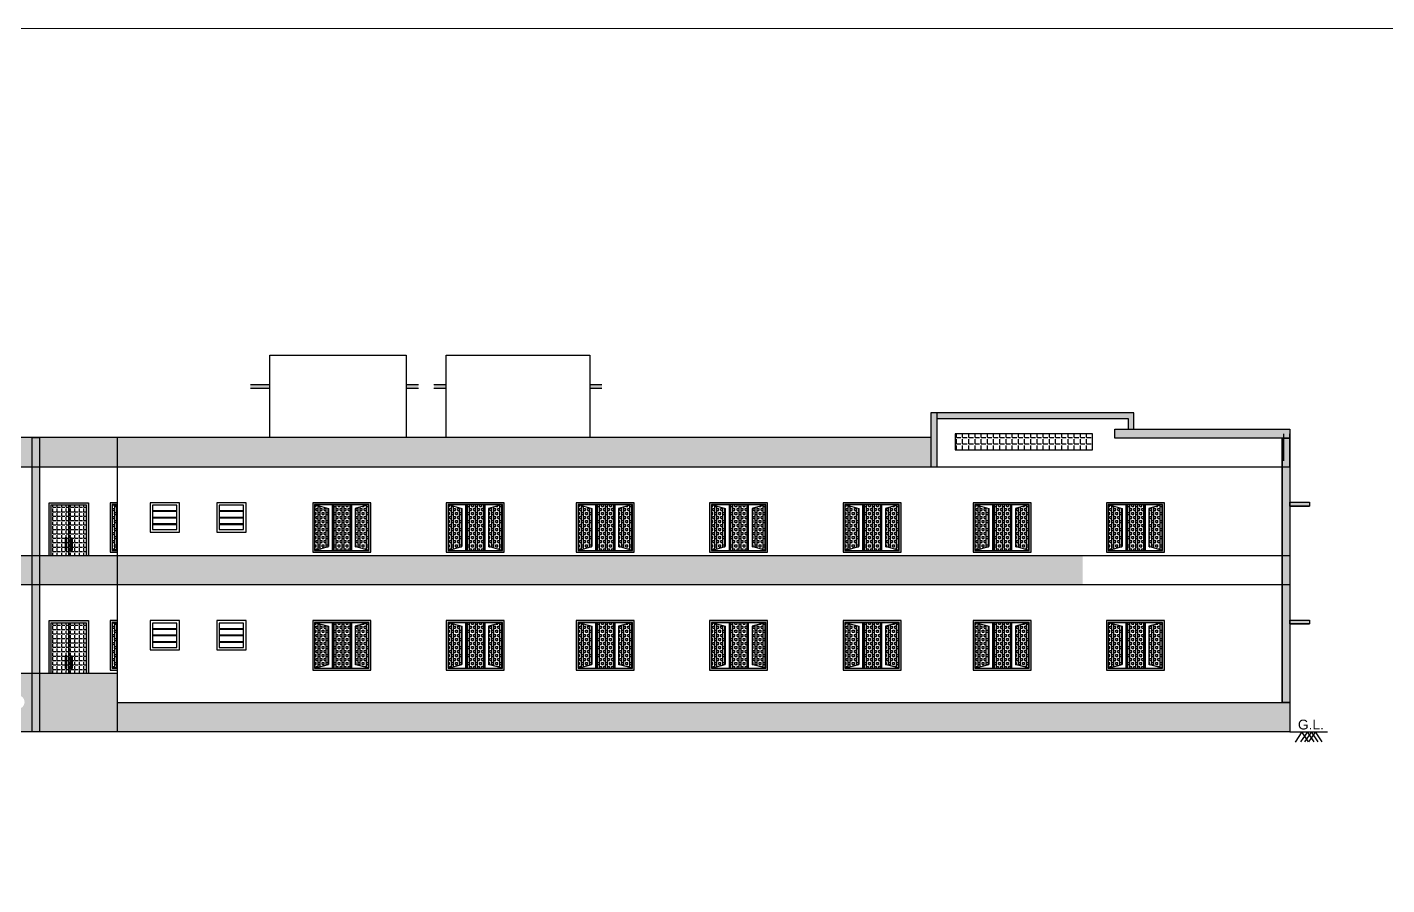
# Model space of a CAD drawing. Header units: metres. Extents: x 863 to 1571, y 626 to 804.
# Drawn here: x 916.87 to 959.09, y 776.1 to 802.75 of the extents above; entities that cross this region are included whole.
import ezdxf
from ezdxf.enums import TextEntityAlignment as Align

# ---------------------------------------------------------------- set-up
doc = ezdxf.new("R2010")
doc.units = ezdxf.units.M
doc.header["$LTSCALE"] = 0.2
doc.header["$MEASUREMENT"] = 0
doc.layers.get('0').update_dxf_attribs({"lineweight": 60})
doc.styles.add('ARIAL', font='arial.ttf')
pattern_1 = [(90, (-164.3453, 620.82186), (-0.25, 0), []), (90, (-164.2828, 620.82186), (-0.25, 0), []), (0, (-164.3453, 620.82186), (0, 0.25), [-0.0625, 0.0625]), (0, (-164.3453, 620.88436), (0, 0.25), [-0.0625, 0.0625]), (0, (-164.3453, 620.94686), (0, 0.25), [0.0625, -0.0625]), (0, (-164.3453, 621.00936), (0, 0.25), [0.0625, -0.0625]), (90, (-164.2203, 620.82186), (-0.25, 0), [0.0625, -0.0625]), (90, (-164.1578, 620.82186), (-0.25, 0), [0.0625, -0.0625])]
pattern_2 = [(90, (-160.20183, 620.82186), (-0.25, 0), []), (90, (-160.13933, 620.82186), (-0.25, 0), []), (0, (-160.20183, 620.82186), (0, 0.25), [-0.0625, 0.0625]), (0, (-160.20183, 620.88436), (0, 0.25), [-0.0625, 0.0625]), (0, (-160.20183, 620.94686), (0, 0.25), [0.0625, -0.0625]), (0, (-160.20183, 621.00936), (0, 0.25), [0.0625, -0.0625]), (90, (-160.07683, 620.82186), (-0.25, 0), [0.0625, -0.0625]), (90, (-160.01433, 620.82186), (-0.25, 0), [0.0625, -0.0625])]
pattern_3 = [(90, (-156.1653, 620.82186), (-0.25, 0), []), (90, (-156.1028, 620.82186), (-0.25, 0), []), (0, (-156.1653, 620.82186), (0, 0.25), [-0.0625, 0.0625]), (0, (-156.1653, 620.88436), (0, 0.25), [-0.0625, 0.0625]), (0, (-156.1653, 620.94686), (0, 0.25), [0.0625, -0.0625]), (0, (-156.1653, 621.00936), (0, 0.25), [0.0625, -0.0625]), (90, (-156.0403, 620.82186), (-0.25, 0), [0.0625, -0.0625]), (90, (-155.9778, 620.82186), (-0.25, 0), [0.0625, -0.0625])]
pattern_4 = [(90, (-152.02183, 620.82186), (-0.25, 0), []), (90, (-151.95933, 620.82186), (-0.25, 0), []), (0, (-152.02183, 620.82186), (0, 0.25), [-0.0625, 0.0625]), (0, (-152.02183, 620.88436), (0, 0.25), [-0.0625, 0.0625]), (0, (-152.02183, 620.94686), (0, 0.25), [0.0625, -0.0625]), (0, (-152.02183, 621.00936), (0, 0.25), [0.0625, -0.0625]), (90, (-151.89683, 620.82186), (-0.25, 0), [0.0625, -0.0625]), (90, (-151.83433, 620.82186), (-0.25, 0), [0.0625, -0.0625])]
pattern_5 = [(90, (-164.3453, 624.48304), (-0.25, 0), []), (90, (-164.2828, 624.48304), (-0.25, 0), []), (0, (-164.3453, 624.48304), (0, 0.25), [-0.0625, 0.0625]), (0, (-164.3453, 624.54554), (0, 0.25), [-0.0625, 0.0625]), (0, (-164.3453, 624.60804), (0, 0.25), [0.0625, -0.0625]), (0, (-164.3453, 624.67054), (0, 0.25), [0.0625, -0.0625]), (90, (-164.2203, 624.48304), (-0.25, 0), [0.0625, -0.0625]), (90, (-164.1578, 624.48304), (-0.25, 0), [0.0625, -0.0625])]
pattern_6 = [(90, (-160.20183, 624.48304), (-0.25, 0), []), (90, (-160.13933, 624.48304), (-0.25, 0), []), (0, (-160.20183, 624.48304), (0, 0.25), [-0.0625, 0.0625]), (0, (-160.20183, 624.54554), (0, 0.25), [-0.0625, 0.0625]), (0, (-160.20183, 624.60804), (0, 0.25), [0.0625, -0.0625]), (0, (-160.20183, 624.67054), (0, 0.25), [0.0625, -0.0625]), (90, (-160.07683, 624.48304), (-0.25, 0), [0.0625, -0.0625]), (90, (-160.01433, 624.48304), (-0.25, 0), [0.0625, -0.0625])]
pattern_7 = [(90, (-156.1653, 624.48304), (-0.25, 0), []), (90, (-156.1028, 624.48304), (-0.25, 0), []), (0, (-156.1653, 624.48304), (0, 0.25), [-0.0625, 0.0625]), (0, (-156.1653, 624.54554), (0, 0.25), [-0.0625, 0.0625]), (0, (-156.1653, 624.60804), (0, 0.25), [0.0625, -0.0625]), (0, (-156.1653, 624.67054), (0, 0.25), [0.0625, -0.0625]), (90, (-156.0403, 624.48304), (-0.25, 0), [0.0625, -0.0625]), (90, (-155.9778, 624.48304), (-0.25, 0), [0.0625, -0.0625])]
pattern_8 = [(90, (-152.02183, 624.48304), (-0.25, 0), []), (90, (-151.95933, 624.48304), (-0.25, 0), []), (0, (-152.02183, 624.48304), (0, 0.25), [-0.0625, 0.0625]), (0, (-152.02183, 624.54554), (0, 0.25), [-0.0625, 0.0625]), (0, (-152.02183, 624.60804), (0, 0.25), [0.0625, -0.0625]), (0, (-152.02183, 624.67054), (0, 0.25), [0.0625, -0.0625]), (90, (-151.89683, 624.48304), (-0.25, 0), [0.0625, -0.0625]), (90, (-151.83433, 624.48304), (-0.25, 0), [0.0625, -0.0625])]
pattern_9 = [(90, (-147.87838, 620.82186), (-0.25, 0), []), (90, (-147.81588, 620.82186), (-0.25, 0), []), (0, (-147.87838, 620.82186), (0, 0.25), [-0.0625, 0.0625]), (0, (-147.87838, 620.88436), (0, 0.25), [-0.0625, 0.0625]), (0, (-147.87838, 620.94686), (0, 0.25), [0.0625, -0.0625]), (0, (-147.87838, 621.00936), (0, 0.25), [0.0625, -0.0625]), (90, (-147.75338, 620.82186), (-0.25, 0), [0.0625, -0.0625]), (90, (-147.69088, 620.82186), (-0.25, 0), [0.0625, -0.0625])]
pattern_10 = [(90, (-143.84183, 620.82186), (-0.25, 0), []), (90, (-143.77933, 620.82186), (-0.25, 0), []), (0, (-143.84183, 620.82186), (0, 0.25), [-0.0625, 0.0625]), (0, (-143.84183, 620.88436), (0, 0.25), [-0.0625, 0.0625]), (0, (-143.84183, 620.94686), (0, 0.25), [0.0625, -0.0625]), (0, (-143.84183, 621.00936), (0, 0.25), [0.0625, -0.0625]), (90, (-143.71683, 620.82186), (-0.25, 0), [0.0625, -0.0625]), (90, (-143.65433, 620.82186), (-0.25, 0), [0.0625, -0.0625])]
pattern_11 = [(90, (-139.69838, 620.82186), (-0.25, 0), []), (90, (-139.63588, 620.82186), (-0.25, 0), []), (0, (-139.69838, 620.82186), (0, 0.25), [-0.0625, 0.0625]), (0, (-139.69838, 620.88436), (0, 0.25), [-0.0625, 0.0625]), (0, (-139.69838, 620.94686), (0, 0.25), [0.0625, -0.0625]), (0, (-139.69838, 621.00936), (0, 0.25), [0.0625, -0.0625]), (90, (-139.57338, 620.82186), (-0.25, 0), [0.0625, -0.0625]), (90, (-139.51088, 620.82186), (-0.25, 0), [0.0625, -0.0625])]
pattern_12 = [(90, (-147.87838, 624.48304), (-0.25, 0), []), (90, (-147.81588, 624.48304), (-0.25, 0), []), (0, (-147.87838, 624.48304), (0, 0.25), [-0.0625, 0.0625]), (0, (-147.87838, 624.54554), (0, 0.25), [-0.0625, 0.0625]), (0, (-147.87838, 624.60804), (0, 0.25), [0.0625, -0.0625]), (0, (-147.87838, 624.67054), (0, 0.25), [0.0625, -0.0625]), (90, (-147.75338, 624.48304), (-0.25, 0), [0.0625, -0.0625]), (90, (-147.69088, 624.48304), (-0.25, 0), [0.0625, -0.0625])]
pattern_13 = [(90, (-143.84183, 624.48304), (-0.25, 0), []), (90, (-143.77933, 624.48304), (-0.25, 0), []), (0, (-143.84183, 624.48304), (0, 0.25), [-0.0625, 0.0625]), (0, (-143.84183, 624.54554), (0, 0.25), [-0.0625, 0.0625]), (0, (-143.84183, 624.60804), (0, 0.25), [0.0625, -0.0625]), (0, (-143.84183, 624.67054), (0, 0.25), [0.0625, -0.0625]), (90, (-143.71683, 624.48304), (-0.25, 0), [0.0625, -0.0625]), (90, (-143.65433, 624.48304), (-0.25, 0), [0.0625, -0.0625])]
pattern_14 = [(90, (-139.69838, 624.48304), (-0.25, 0), []), (90, (-139.63588, 624.48304), (-0.25, 0), []), (0, (-139.69838, 624.48304), (0, 0.25), [-0.0625, 0.0625]), (0, (-139.69838, 624.54554), (0, 0.25), [-0.0625, 0.0625]), (0, (-139.69838, 624.60804), (0, 0.25), [0.0625, -0.0625]), (0, (-139.69838, 624.67054), (0, 0.25), [0.0625, -0.0625]), (90, (-139.57338, 624.48304), (-0.25, 0), [0.0625, -0.0625]), (90, (-139.51088, 624.48304), (-0.25, 0), [0.0625, -0.0625])]

msp = doc.modelspace()

# ---------------------------------------------------------------- hatches: boundary and pattern name
at = {"lineweight": -2}
h = msp.add_hatch(color=143, dxfattribs=at)
h.dxf.hatch_style = 1
h.paths.add_polyline_path([(928.643, 791.649), (928.643, 791.529), (929.023, 791.529), (929.023, 791.649)])
h.paths.add_polyline_path([(924.413, 791.529), (924.413, 791.649), (923.803, 791.649), (923.803, 791.529)])
h = msp.add_hatch(color=143, dxfattribs=at)
h.dxf.hatch_style = 1
h.paths.add_polyline_path([(934.343, 791.649), (934.343, 791.529), (934.723, 791.529), (934.723, 791.649)])
h.paths.add_polyline_path([(929.883, 791.529), (929.883, 791.649), (929.503, 791.649), (929.503, 791.529)])
h = msp.add_hatch(color=11, dxfattribs=at)
h.dxf.hatch_style = 1
h.paths.add_polyline_path([(944.939, 790.586), (944.939, 790.767), (951.243, 790.771), (951.243, 790.629), (951.243, 790.263), (951.067, 790.263), (951.067, 790.59)])
h = msp.add_hatch(color=11, dxfattribs=at)
h.dxf.hatch_style = 1
h.paths.add_polyline_path([(945.12, 790.12), (945.12, 790.767), (944.939, 790.767), (944.939, 790.585), (944.939, 790.119), (944.939, 789.089), (945.12, 789.089)])
h = msp.add_hatch(dxfattribs=at)
h.set_pattern_fill('BRSTONE', color=251, scale=0.5)
h.set_pattern_definition([(0, (-213.4453, 620.59901), (0, 0.165), []), (90, (-212.9953, 620.599), (-0.25, 0.165), [0.165, -0.165]), (90, (-213.0453, 620.599), (-0.25, 0.165), [0.165, -0.165]), (0, (-212.9953, 620.62651), (0.25, 0.165), [-0.45, 0.05]), (0, (-212.9953, 620.65401), (0.25, 0.165), [-0.45, 0.05]), (0, (-212.9953, 620.68151), (0.25, 0.165), [-0.45, 0.05]), (0, (-212.9953, 620.70901), (0.25, 0.165), [-0.45, 0.05]), (0, (-212.9953, 620.73651), (0.25, 0.165), [-0.45, 0.05])])
h.paths.add_polyline_path([(878.923, 789.998), (878.923, 789.209), (872.493, 789.209), (872.493, 789.089), (944.939, 789.089), (944.939, 789.998)])
h.paths.add_polyline_path([(878.923, 786.338), (878.923, 785.428), (897.733, 785.428), (897.733, 786.338)])
h = msp.add_hatch(color=253, dxfattribs=at)
h.dxf.hatch_style = 1
h.paths.add_polyline_path([(917.023, 789.998), (917.253, 789.998), (917.253, 780.857), (917.023, 780.857)])
h = msp.add_hatch(dxfattribs=at)
h.set_pattern_fill('ANGLE', color=11, scale=0.7)
h.set_pattern_definition([(0, (-247.76997, 616.94139), (0, 0.1925), [0.14, -0.0525]), (90, (-247.76997, 616.94139), (-0.1925, 0), [0.14, -0.0525])])
h.paths.add_polyline_path([(945.687, 789.621), (945.687, 790.114), (949.951, 790.114), (949.951, 789.621)])
h = msp.add_hatch(color=40, dxfattribs=at)
h.dxf.hatch_style = 1
h.paths.add_polyline_path([(950.646, 789.976), (950.646, 790.263), (956.079, 790.263), (956.079, 789.976)])
h = msp.add_hatch(color=11, dxfattribs=at)
h.dxf.hatch_style = 1
h.paths.add_polyline_path([(955.849, 789.976), (956.079, 789.976), (956.079, 781.767), (955.849, 781.767)])
h = msp.add_hatch(color=32, dxfattribs=at)
h.dxf.hatch_style = 1
h.paths.add_polyline_path([(917.62, 786.338), (918.706, 786.338), (918.706, 787.905), (917.62, 787.905)], flags=17)
h.paths.add_polyline_path([(918.773, 787.972), (917.553, 787.972), (917.553, 786.338), (918.773, 786.338)])
h = msp.add_hatch(dxfattribs=at)
h.set_pattern_fill('ANGLE', color=253, scale=0.5)
h.set_pattern_definition([(0, (-194.1553, 624.48304), (0, 0.1375), [0.1, -0.0375]), (90, (-194.1553, 624.48304), (-0.1375, 0), [0.1, -0.0375])])
h.paths.add_polyline_path([(918.274, 786.881), (918.274, 786.486), (918.223, 786.486), (918.223, 786.881)], flags=16)
h.paths.add_polyline_path([(918.052, 786.881), (918.103, 786.881), (918.103, 786.486), (918.052, 786.486)], flags=16)
h.paths.add_polyline_path([(917.62, 786.338), (918.155, 786.338), (918.155, 787.905), (917.62, 787.905)])
h.paths.add_polyline_path([(918.17, 786.338), (918.706, 786.338), (918.706, 787.905), (918.17, 787.905)])
h = msp.add_hatch(color=215, dxfattribs=at)
h.dxf.hatch_style = 1
h.paths.add_polyline_path([(919.453, 786.437), (919.681, 786.437), (919.681, 787.972), (919.453, 787.972)])
h.paths.add_polyline_path([(919.681, 787.915), (919.51, 787.915), (919.51, 786.494), (919.681, 786.494)], flags=17)
h = msp.add_hatch(dxfattribs=at)
h.set_pattern_fill('BOX', color=61, scale=0.25)
h.set_pattern_definition([(90, (-194.1553, 624.48304), (-0.25, 0), []), (90, (-194.0928, 624.48304), (-0.25, 0), []), (0, (-194.1553, 624.48304), (0, 0.25), [-0.0625, 0.0625]), (0, (-194.1553, 624.54554), (0, 0.25), [-0.0625, 0.0625]), (0, (-194.1553, 624.60804), (0, 0.25), [0.0625, -0.0625]), (0, (-194.1553, 624.67054), (0, 0.25), [0.0625, -0.0625]), (90, (-194.0303, 624.48304), (-0.25, 0), [0.0625, -0.0625]), (90, (-193.9678, 624.48304), (-0.25, 0), [0.0625, -0.0625])])
h.paths.add_polyline_path([(919.681, 786.541), (919.681, 787.868), (919.51, 787.915), (919.51, 786.494)])
h = msp.add_hatch(color=215, dxfattribs=at)
h.dxf.hatch_style = 1
h.paths.add_polyline_path([(925.743, 786.437), (927.543, 786.437), (927.543, 787.972), (925.743, 787.972)])
h.paths.add_polyline_path([(927.486, 786.494), (927.486, 787.915), (925.8, 787.915), (925.8, 786.494)], flags=16)
h = msp.add_hatch(dxfattribs=at)
h.set_pattern_fill('BOX', color=61, scale=0.25)
h.set_pattern_definition(pattern_5)
h.paths.add_polyline_path([(926.227, 787.798), (925.8, 787.915), (925.8, 786.494), (926.227, 786.611)])
h = msp.add_hatch(color=215, dxfattribs=at)
h.dxf.hatch_style = 1
h.paths.add_polyline_path([(926.907, 786.494), (926.94, 786.494), (926.94, 787.915), (926.907, 787.915)])
h.paths.add_polyline_path([(926.378, 787.915), (926.345, 787.915), (926.345, 786.494), (926.378, 786.494)])
h = msp.add_hatch(dxfattribs=at)
h.set_pattern_fill('BOX', color=61, scale=0.25)
h.set_pattern_definition(pattern_5)
h.paths.add_polyline_path([(926.378, 786.494), (926.907, 786.494), (926.907, 787.915), (926.378, 787.915)])
h = msp.add_hatch(dxfattribs=at)
h.set_pattern_fill('BOX', color=61, scale=0.25)
h.set_pattern_definition(pattern_5)
h.paths.add_polyline_path([(927.058, 787.798), (927.486, 787.915), (927.486, 786.494), (927.058, 786.611)])
h = msp.add_hatch(color=215, dxfattribs=at)
h.dxf.hatch_style = 1
h.paths.add_polyline_path([(929.886, 786.437), (931.686, 786.437), (931.686, 787.972), (929.886, 787.972)])
h.paths.add_polyline_path([(931.629, 786.494), (931.629, 787.915), (929.943, 787.915), (929.943, 786.494)], flags=16)
h = msp.add_hatch(dxfattribs=at)
h.set_pattern_fill('BOX', color=61, scale=0.25)
h.set_pattern_definition(pattern_6)
h.paths.add_polyline_path([(930.371, 787.798), (929.943, 787.915), (929.943, 786.494), (930.371, 786.611)])
h = msp.add_hatch(color=215, dxfattribs=at)
h.dxf.hatch_style = 1
h.paths.add_polyline_path([(931.051, 786.494), (931.084, 786.494), (931.084, 787.915), (931.051, 787.915)])
h.paths.add_polyline_path([(930.522, 787.915), (930.489, 787.915), (930.489, 786.494), (930.522, 786.494)])
h = msp.add_hatch(dxfattribs=at)
h.set_pattern_fill('BOX', color=61, scale=0.25)
h.set_pattern_definition(pattern_6)
h.paths.add_polyline_path([(930.522, 786.494), (931.051, 786.494), (931.051, 787.915), (930.522, 787.915)])
h = msp.add_hatch(dxfattribs=at)
h.set_pattern_fill('BOX', color=61, scale=0.25)
h.set_pattern_definition(pattern_6)
h.paths.add_polyline_path([(931.202, 787.798), (931.629, 787.915), (931.629, 786.494), (931.202, 786.611)])
h = msp.add_hatch(color=215, dxfattribs=at)
h.dxf.hatch_style = 1
h.paths.add_polyline_path([(933.923, 786.437), (935.723, 786.437), (935.723, 787.972), (933.923, 787.972)])
h.paths.add_polyline_path([(935.666, 786.494), (935.666, 787.915), (933.98, 787.915), (933.98, 786.494)], flags=16)
h = msp.add_hatch(dxfattribs=at)
h.set_pattern_fill('BOX', color=61, scale=0.25)
h.set_pattern_definition(pattern_7)
h.paths.add_polyline_path([(934.407, 787.798), (933.98, 787.915), (933.98, 786.494), (934.407, 786.611)])
h = msp.add_hatch(color=215, dxfattribs=at)
h.dxf.hatch_style = 1
h.paths.add_polyline_path([(935.087, 786.494), (935.12, 786.494), (935.12, 787.915), (935.087, 787.915)])
h.paths.add_polyline_path([(934.558, 787.915), (934.525, 787.915), (934.525, 786.494), (934.558, 786.494)])
h = msp.add_hatch(dxfattribs=at)
h.set_pattern_fill('BOX', color=61, scale=0.25)
h.set_pattern_definition(pattern_7)
h.paths.add_polyline_path([(934.558, 786.494), (935.087, 786.494), (935.087, 787.915), (934.558, 787.915)])
h = msp.add_hatch(dxfattribs=at)
h.set_pattern_fill('BOX', color=61, scale=0.25)
h.set_pattern_definition(pattern_7)
h.paths.add_polyline_path([(935.238, 787.798), (935.666, 787.915), (935.666, 786.494), (935.238, 786.611)])
h = msp.add_hatch(color=215, dxfattribs=at)
h.dxf.hatch_style = 1
h.paths.add_polyline_path([(938.066, 786.437), (939.866, 786.437), (939.866, 787.972), (938.066, 787.972)])
h.paths.add_polyline_path([(939.809, 786.494), (939.809, 787.915), (938.123, 787.915), (938.123, 786.494)], flags=16)
h = msp.add_hatch(dxfattribs=at)
h.set_pattern_fill('BOX', color=61, scale=0.25)
h.set_pattern_definition(pattern_8)
h.paths.add_polyline_path([(938.551, 787.798), (938.123, 787.915), (938.123, 786.494), (938.551, 786.611)])
h = msp.add_hatch(color=215, dxfattribs=at)
h.dxf.hatch_style = 1
h.paths.add_polyline_path([(939.231, 786.494), (939.264, 786.494), (939.264, 787.915), (939.231, 787.915)])
h.paths.add_polyline_path([(938.702, 787.915), (938.669, 787.915), (938.669, 786.494), (938.702, 786.494)])
h = msp.add_hatch(dxfattribs=at)
h.set_pattern_fill('BOX', color=61, scale=0.25)
h.set_pattern_definition(pattern_8)
h.paths.add_polyline_path([(938.702, 786.494), (939.231, 786.494), (939.231, 787.915), (938.702, 787.915)])
h = msp.add_hatch(dxfattribs=at)
h.set_pattern_fill('BOX', color=61, scale=0.25)
h.set_pattern_definition(pattern_8)
h.paths.add_polyline_path([(939.382, 787.798), (939.809, 787.915), (939.809, 786.494), (939.382, 786.611)])
h = msp.add_hatch(color=215, dxfattribs=at)
h.dxf.hatch_style = 1
h.paths.add_polyline_path([(942.21, 786.437), (944.01, 786.437), (944.01, 787.972), (942.21, 787.972)])
h.paths.add_polyline_path([(943.953, 786.494), (943.953, 787.915), (942.267, 787.915), (942.267, 786.494)], flags=16)
h = msp.add_hatch(dxfattribs=at)
h.set_pattern_fill('BOX', color=61, scale=0.25)
h.set_pattern_definition(pattern_12)
h.paths.add_polyline_path([(942.694, 787.798), (942.267, 787.915), (942.267, 786.494), (942.694, 786.611)])
h = msp.add_hatch(color=215, dxfattribs=at)
h.dxf.hatch_style = 1
h.paths.add_polyline_path([(943.374, 786.494), (943.407, 786.494), (943.407, 787.915), (943.374, 787.915)])
h.paths.add_polyline_path([(942.845, 787.915), (942.812, 787.915), (942.812, 786.494), (942.845, 786.494)])
h = msp.add_hatch(dxfattribs=at)
h.set_pattern_fill('BOX', color=61, scale=0.25)
h.set_pattern_definition(pattern_12)
h.paths.add_polyline_path([(942.845, 786.494), (943.374, 786.494), (943.374, 787.915), (942.845, 787.915)])
h = msp.add_hatch(dxfattribs=at)
h.set_pattern_fill('BOX', color=61, scale=0.25)
h.set_pattern_definition(pattern_12)
h.paths.add_polyline_path([(943.525, 787.798), (943.953, 787.915), (943.953, 786.494), (943.525, 786.611)])
h = msp.add_hatch(color=215, dxfattribs=at)
h.dxf.hatch_style = 1
h.paths.add_polyline_path([(946.246, 786.437), (948.046, 786.437), (948.046, 787.972), (946.246, 787.972)])
h.paths.add_polyline_path([(947.989, 786.494), (947.989, 787.915), (946.303, 787.915), (946.303, 786.494)], flags=16)
h = msp.add_hatch(dxfattribs=at)
h.set_pattern_fill('BOX', color=61, scale=0.25)
h.set_pattern_definition(pattern_13)
h.paths.add_polyline_path([(946.731, 787.798), (946.303, 787.915), (946.303, 786.494), (946.731, 786.611)])
h = msp.add_hatch(color=215, dxfattribs=at)
h.dxf.hatch_style = 1
h.paths.add_polyline_path([(947.411, 786.494), (947.444, 786.494), (947.444, 787.915), (947.411, 787.915)])
h.paths.add_polyline_path([(946.882, 787.915), (946.849, 787.915), (946.849, 786.494), (946.882, 786.494)])
h = msp.add_hatch(dxfattribs=at)
h.set_pattern_fill('BOX', color=61, scale=0.25)
h.set_pattern_definition(pattern_13)
h.paths.add_polyline_path([(946.882, 786.494), (947.411, 786.494), (947.411, 787.915), (946.882, 787.915)])
h = msp.add_hatch(dxfattribs=at)
h.set_pattern_fill('BOX', color=61, scale=0.25)
h.set_pattern_definition(pattern_13)
h.paths.add_polyline_path([(947.562, 787.798), (947.989, 787.915), (947.989, 786.494), (947.562, 786.611)])
h = msp.add_hatch(color=215, dxfattribs=at)
h.dxf.hatch_style = 1
h.paths.add_polyline_path([(950.39, 786.437), (952.19, 786.437), (952.19, 787.972), (950.39, 787.972)])
h.paths.add_polyline_path([(952.133, 786.494), (952.133, 787.915), (950.447, 787.915), (950.447, 786.494)], flags=16)
h = msp.add_hatch(dxfattribs=at)
h.set_pattern_fill('BOX', color=61, scale=0.25)
h.set_pattern_definition(pattern_14)
h.paths.add_polyline_path([(950.874, 787.798), (950.447, 787.915), (950.447, 786.494), (950.874, 786.611)])
h = msp.add_hatch(color=215, dxfattribs=at)
h.dxf.hatch_style = 1
h.paths.add_polyline_path([(951.554, 786.494), (951.587, 786.494), (951.587, 787.915), (951.554, 787.915)])
h.paths.add_polyline_path([(951.025, 787.915), (950.992, 787.915), (950.992, 786.494), (951.025, 786.494)])
h = msp.add_hatch(dxfattribs=at)
h.set_pattern_fill('BOX', color=61, scale=0.25)
h.set_pattern_definition(pattern_14)
h.paths.add_polyline_path([(951.025, 786.494), (951.554, 786.494), (951.554, 787.915), (951.025, 787.915)])
h = msp.add_hatch(dxfattribs=at)
h.set_pattern_fill('BOX', color=61, scale=0.25)
h.set_pattern_definition(pattern_14)
h.paths.add_polyline_path([(951.705, 787.798), (952.133, 787.915), (952.133, 786.494), (951.705, 786.611)])
h = msp.add_hatch(color=251, dxfattribs=at)
h.dxf.hatch_style = 1
h.paths.add_polyline_path([(956.079, 787.988), (956.689, 787.988), (956.689, 787.868), (956.079, 787.868)])
h = msp.add_hatch(color=215, dxfattribs=at)
h.dxf.hatch_style = 1
h.paths.add_polyline_path([(918.052, 786.486), (918.103, 786.486), (918.103, 786.881), (918.052, 786.881)])
h.paths.add_polyline_path([(918.274, 786.881), (918.223, 786.881), (918.223, 786.486), (918.274, 786.486)])
h = msp.add_hatch(dxfattribs=at)
h.set_pattern_fill('BRSTONE', color=251, scale=0.5)
h.set_pattern_definition([(0, (-213.44684, 620.59901), (0, 0.165), []), (90, (-212.99684, 620.599), (-0.25, 0.165), [0.165, -0.165]), (90, (-213.04684, 620.599), (-0.25, 0.165), [0.165, -0.165]), (0, (-212.99684, 620.62651), (0.25, 0.165), [-0.45, 0.05]), (0, (-212.99684, 620.65401), (0.25, 0.165), [-0.45, 0.05]), (0, (-212.99684, 620.68151), (0.25, 0.165), [-0.45, 0.05]), (0, (-212.99684, 620.70901), (0.25, 0.165), [-0.45, 0.05]), (0, (-212.99684, 620.73651), (0.25, 0.165), [-0.45, 0.05])])
h.paths.add_polyline_path([(949.647, 785.428), (949.647, 786.338), (904.391, 786.338), (904.391, 785.428)])
h = msp.add_hatch(color=32, dxfattribs=at)
h.dxf.hatch_style = 1
h.paths.add_polyline_path([(917.62, 782.677), (918.706, 782.677), (918.706, 784.244), (917.62, 784.244)], flags=17)
h.paths.add_polyline_path([(918.773, 784.311), (917.553, 784.311), (917.553, 782.677), (918.773, 782.677)])
h = msp.add_hatch(dxfattribs=at)
h.set_pattern_fill('ANGLE', color=253, scale=0.5)
h.set_pattern_definition([(0, (-194.1553, 620.82186), (0, 0.1375), [0.1, -0.0375]), (90, (-194.1553, 620.82186), (-0.1375, 0), [0.1, -0.0375])])
h.paths.add_polyline_path([(918.274, 783.22), (918.274, 782.825), (918.223, 782.825), (918.223, 783.22)], flags=16)
h.paths.add_polyline_path([(918.052, 783.22), (918.103, 783.22), (918.103, 782.825), (918.052, 782.825)], flags=16)
h.paths.add_polyline_path([(917.62, 782.677), (918.155, 782.677), (918.155, 784.244), (917.62, 784.244)])
h.paths.add_polyline_path([(918.17, 782.677), (918.706, 782.677), (918.706, 784.244), (918.17, 784.244)])
h = msp.add_hatch(color=215, dxfattribs=at)
h.dxf.hatch_style = 1
h.paths.add_polyline_path([(919.681, 782.775), (919.681, 784.311), (919.453, 784.311), (919.453, 782.775)])
h.paths.add_polyline_path([(919.681, 782.832), (919.681, 784.254), (919.51, 784.254), (919.51, 782.832)])
h = msp.add_hatch(dxfattribs=at)
h.set_pattern_fill('BOX', color=61, scale=0.25)
h.set_pattern_definition([(90, (-194.1553, 620.82186), (-0.25, 0), []), (90, (-194.0928, 620.82186), (-0.25, 0), []), (0, (-194.1553, 620.82186), (0, 0.25), [-0.0625, 0.0625]), (0, (-194.1553, 620.88436), (0, 0.25), [-0.0625, 0.0625]), (0, (-194.1553, 620.94686), (0, 0.25), [0.0625, -0.0625]), (0, (-194.1553, 621.00936), (0, 0.25), [0.0625, -0.0625]), (90, (-194.0303, 620.82186), (-0.25, 0), [0.0625, -0.0625]), (90, (-193.9678, 620.82186), (-0.25, 0), [0.0625, -0.0625])])
h.paths.add_polyline_path([(919.681, 782.879), (919.681, 784.207), (919.51, 784.254), (919.51, 782.832)])
h = msp.add_hatch(color=215, dxfattribs=at)
h.dxf.hatch_style = 1
h.paths.add_polyline_path([(925.743, 782.775), (927.543, 782.775), (927.543, 784.311), (925.743, 784.311)])
h.paths.add_polyline_path([(927.486, 782.832), (927.486, 784.254), (925.8, 784.254), (925.8, 782.832)], flags=16)
h = msp.add_hatch(dxfattribs=at)
h.set_pattern_fill('BOX', color=61, scale=0.25)
h.set_pattern_definition(pattern_1)
h.paths.add_polyline_path([(926.227, 784.137), (925.8, 784.254), (925.8, 782.832), (926.227, 782.949)])
h = msp.add_hatch(color=215, dxfattribs=at)
h.dxf.hatch_style = 1
h.paths.add_polyline_path([(926.907, 782.832), (926.94, 782.832), (926.94, 784.254), (926.907, 784.254)])
h.paths.add_polyline_path([(926.378, 784.254), (926.345, 784.254), (926.345, 782.832), (926.378, 782.832)])
h = msp.add_hatch(dxfattribs=at)
h.set_pattern_fill('BOX', color=61, scale=0.25)
h.set_pattern_definition(pattern_1)
h.paths.add_polyline_path([(926.378, 782.832), (926.907, 782.832), (926.907, 784.254), (926.378, 784.254)])
h = msp.add_hatch(dxfattribs=at)
h.set_pattern_fill('BOX', color=61, scale=0.25)
h.set_pattern_definition(pattern_1)
h.paths.add_polyline_path([(927.058, 784.137), (927.486, 784.254), (927.486, 782.832), (927.058, 782.949)])
h = msp.add_hatch(color=215, dxfattribs=at)
h.dxf.hatch_style = 1
h.paths.add_polyline_path([(929.886, 782.775), (931.686, 782.775), (931.686, 784.311), (929.886, 784.311)])
h.paths.add_polyline_path([(931.629, 782.832), (931.629, 784.254), (929.943, 784.254), (929.943, 782.832)], flags=16)
h = msp.add_hatch(dxfattribs=at)
h.set_pattern_fill('BOX', color=61, scale=0.25)
h.set_pattern_definition(pattern_2)
h.paths.add_polyline_path([(930.371, 784.137), (929.943, 784.254), (929.943, 782.832), (930.371, 782.949)])
h = msp.add_hatch(color=215, dxfattribs=at)
h.dxf.hatch_style = 1
h.paths.add_polyline_path([(931.051, 782.832), (931.084, 782.832), (931.084, 784.254), (931.051, 784.254)])
h.paths.add_polyline_path([(930.522, 784.254), (930.489, 784.254), (930.489, 782.832), (930.522, 782.832)])
h = msp.add_hatch(dxfattribs=at)
h.set_pattern_fill('BOX', color=61, scale=0.25)
h.set_pattern_definition(pattern_2)
h.paths.add_polyline_path([(930.522, 782.832), (931.051, 782.832), (931.051, 784.254), (930.522, 784.254)])
h = msp.add_hatch(dxfattribs=at)
h.set_pattern_fill('BOX', color=61, scale=0.25)
h.set_pattern_definition(pattern_2)
h.paths.add_polyline_path([(931.202, 784.137), (931.629, 784.254), (931.629, 782.832), (931.202, 782.949)])
h = msp.add_hatch(color=215, dxfattribs=at)
h.dxf.hatch_style = 1
h.paths.add_polyline_path([(933.923, 782.775), (935.723, 782.775), (935.723, 784.311), (933.923, 784.311)])
h.paths.add_polyline_path([(935.666, 782.832), (935.666, 784.254), (933.98, 784.254), (933.98, 782.832)], flags=16)
h = msp.add_hatch(dxfattribs=at)
h.set_pattern_fill('BOX', color=61, scale=0.25)
h.set_pattern_definition(pattern_3)
h.paths.add_polyline_path([(934.407, 784.137), (933.98, 784.254), (933.98, 782.832), (934.407, 782.949)])
h = msp.add_hatch(color=215, dxfattribs=at)
h.dxf.hatch_style = 1
h.paths.add_polyline_path([(935.087, 782.832), (935.12, 782.832), (935.12, 784.254), (935.087, 784.254)])
h.paths.add_polyline_path([(934.558, 784.254), (934.525, 784.254), (934.525, 782.832), (934.558, 782.832)])
h = msp.add_hatch(dxfattribs=at)
h.set_pattern_fill('BOX', color=61, scale=0.25)
h.set_pattern_definition(pattern_3)
h.paths.add_polyline_path([(934.558, 782.832), (935.087, 782.832), (935.087, 784.254), (934.558, 784.254)])
h = msp.add_hatch(dxfattribs=at)
h.set_pattern_fill('BOX', color=61, scale=0.25)
h.set_pattern_definition(pattern_3)
h.paths.add_polyline_path([(935.238, 784.137), (935.666, 784.254), (935.666, 782.832), (935.238, 782.949)])
h = msp.add_hatch(color=215, dxfattribs=at)
h.dxf.hatch_style = 1
h.paths.add_polyline_path([(938.066, 782.775), (939.866, 782.775), (939.866, 784.311), (938.066, 784.311)])
h.paths.add_polyline_path([(939.809, 782.832), (939.809, 784.254), (938.123, 784.254), (938.123, 782.832)], flags=16)
h = msp.add_hatch(dxfattribs=at)
h.set_pattern_fill('BOX', color=61, scale=0.25)
h.set_pattern_definition(pattern_4)
h.paths.add_polyline_path([(938.551, 784.137), (938.123, 784.254), (938.123, 782.832), (938.551, 782.949)])
h = msp.add_hatch(color=215, dxfattribs=at)
h.dxf.hatch_style = 1
h.paths.add_polyline_path([(939.231, 782.832), (939.264, 782.832), (939.264, 784.254), (939.231, 784.254)])
h.paths.add_polyline_path([(938.702, 784.254), (938.669, 784.254), (938.669, 782.832), (938.702, 782.832)])
h = msp.add_hatch(dxfattribs=at)
h.set_pattern_fill('BOX', color=61, scale=0.25)
h.set_pattern_definition(pattern_4)
h.paths.add_polyline_path([(938.702, 782.832), (939.231, 782.832), (939.231, 784.254), (938.702, 784.254)])
h = msp.add_hatch(dxfattribs=at)
h.set_pattern_fill('BOX', color=61, scale=0.25)
h.set_pattern_definition(pattern_4)
h.paths.add_polyline_path([(939.382, 784.137), (939.809, 784.254), (939.809, 782.832), (939.382, 782.949)])
h = msp.add_hatch(color=215, dxfattribs=at)
h.dxf.hatch_style = 1
h.paths.add_polyline_path([(942.21, 782.775), (944.01, 782.775), (944.01, 784.311), (942.21, 784.311)])
h.paths.add_polyline_path([(943.953, 782.832), (943.953, 784.254), (942.267, 784.254), (942.267, 782.832)], flags=16)
h = msp.add_hatch(dxfattribs=at)
h.set_pattern_fill('BOX', color=61, scale=0.25)
h.set_pattern_definition(pattern_9)
h.paths.add_polyline_path([(942.694, 784.137), (942.267, 784.254), (942.267, 782.832), (942.694, 782.949)])
h = msp.add_hatch(color=215, dxfattribs=at)
h.dxf.hatch_style = 1
h.paths.add_polyline_path([(943.374, 782.832), (943.407, 782.832), (943.407, 784.254), (943.374, 784.254)])
h.paths.add_polyline_path([(942.845, 784.254), (942.812, 784.254), (942.812, 782.832), (942.845, 782.832)])
h = msp.add_hatch(dxfattribs=at)
h.set_pattern_fill('BOX', color=61, scale=0.25)
h.set_pattern_definition(pattern_9)
h.paths.add_polyline_path([(942.845, 782.832), (943.374, 782.832), (943.374, 784.254), (942.845, 784.254)])
h = msp.add_hatch(dxfattribs=at)
h.set_pattern_fill('BOX', color=61, scale=0.25)
h.set_pattern_definition(pattern_9)
h.paths.add_polyline_path([(943.525, 784.137), (943.953, 784.254), (943.953, 782.832), (943.525, 782.949)])
h = msp.add_hatch(color=215, dxfattribs=at)
h.dxf.hatch_style = 1
h.paths.add_polyline_path([(946.246, 782.775), (948.046, 782.775), (948.046, 784.311), (946.246, 784.311)])
h.paths.add_polyline_path([(947.989, 782.832), (947.989, 784.254), (946.303, 784.254), (946.303, 782.832)], flags=16)
h = msp.add_hatch(dxfattribs=at)
h.set_pattern_fill('BOX', color=61, scale=0.25)
h.set_pattern_definition(pattern_10)
h.paths.add_polyline_path([(946.731, 784.137), (946.303, 784.254), (946.303, 782.832), (946.731, 782.949)])
h = msp.add_hatch(color=215, dxfattribs=at)
h.dxf.hatch_style = 1
h.paths.add_polyline_path([(947.411, 782.832), (947.444, 782.832), (947.444, 784.254), (947.411, 784.254)])
h.paths.add_polyline_path([(946.882, 784.254), (946.849, 784.254), (946.849, 782.832), (946.882, 782.832)])
h = msp.add_hatch(dxfattribs=at)
h.set_pattern_fill('BOX', color=61, scale=0.25)
h.set_pattern_definition(pattern_10)
h.paths.add_polyline_path([(946.882, 782.832), (947.411, 782.832), (947.411, 784.254), (946.882, 784.254)])
h = msp.add_hatch(dxfattribs=at)
h.set_pattern_fill('BOX', color=61, scale=0.25)
h.set_pattern_definition(pattern_10)
h.paths.add_polyline_path([(947.562, 784.137), (947.989, 784.254), (947.989, 782.832), (947.562, 782.949)])
h = msp.add_hatch(color=215, dxfattribs=at)
h.dxf.hatch_style = 1
h.paths.add_polyline_path([(950.39, 782.775), (952.19, 782.775), (952.19, 784.311), (950.39, 784.311)])
h.paths.add_polyline_path([(952.133, 782.832), (952.133, 784.254), (950.447, 784.254), (950.447, 782.832)], flags=16)
h = msp.add_hatch(dxfattribs=at)
h.set_pattern_fill('BOX', color=61, scale=0.25)
h.set_pattern_definition(pattern_11)
h.paths.add_polyline_path([(950.874, 784.137), (950.447, 784.254), (950.447, 782.832), (950.874, 782.949)])
h = msp.add_hatch(color=215, dxfattribs=at)
h.dxf.hatch_style = 1
h.paths.add_polyline_path([(951.554, 782.832), (951.587, 782.832), (951.587, 784.254), (951.554, 784.254)])
h.paths.add_polyline_path([(951.025, 784.254), (950.992, 784.254), (950.992, 782.832), (951.025, 782.832)])
h = msp.add_hatch(dxfattribs=at)
h.set_pattern_fill('BOX', color=61, scale=0.25)
h.set_pattern_definition(pattern_11)
h.paths.add_polyline_path([(951.025, 782.832), (951.554, 782.832), (951.554, 784.254), (951.025, 784.254)])
h = msp.add_hatch(dxfattribs=at)
h.set_pattern_fill('BOX', color=61, scale=0.25)
h.set_pattern_definition(pattern_11)
h.paths.add_polyline_path([(951.705, 784.137), (952.133, 784.254), (952.133, 782.832), (951.705, 782.949)])
h = msp.add_hatch(color=251, dxfattribs=at)
h.dxf.hatch_style = 1
h.paths.add_polyline_path([(956.079, 784.327), (956.689, 784.327), (956.689, 784.207), (956.079, 784.207)])
h = msp.add_hatch(color=215, dxfattribs=at)
h.dxf.hatch_style = 1
h.paths.add_polyline_path([(918.052, 782.825), (918.103, 782.825), (918.103, 783.22), (918.052, 783.22)])
h.paths.add_polyline_path([(918.274, 783.22), (918.223, 783.22), (918.223, 782.825), (918.274, 782.825)])
h = msp.add_hatch(dxfattribs=at)
h.set_pattern_fill('BRSTONE', color=251, scale=0.5)
h.set_pattern_definition([(0, (-731.52213, 269.10305), (0, 0.165), []), (90, (-731.07213, 269.10305), (-0.25, 0.165), [0.165, -0.165]), (90, (-731.12213, 269.10305), (-0.25, 0.165), [0.165, -0.165]), (0, (-731.07213, 269.13055), (0.25, 0.165), [-0.45, 0.05]), (0, (-731.07213, 269.15805), (0.25, 0.165), [-0.45, 0.05]), (0, (-731.07213, 269.18555), (0.25, 0.165), [-0.45, 0.05]), (0, (-731.07213, 269.21305), (0.25, 0.165), [-0.45, 0.05]), (0, (-731.07213, 269.24055), (0.25, 0.165), [-0.45, 0.05])])
h.paths.add_polyline_path([(919.681, 780.857), (919.681, 782.677), (904.393, 782.677), (904.393, 781.544), (904.622, 781.544), (904.622, 781.315), (904.851, 781.315), (904.851, 781.086), (905.08, 781.086), (905.08, 780.857)])
h.paths.add_polyline_path([(913.929, 781.995), (916.577, 781.995, -1), (916.577, 781.565), (913.929, 781.565, -1)], flags=16)
h.paths.add_polyline_path([(911.147, 781.565), (908.499, 781.565, -1), (908.499, 781.995), (911.147, 781.995, -1)], flags=16)
h = msp.add_hatch(color=254, dxfattribs=at)
h.dxf.hatch_style = 1
h.paths.add_polyline_path([(867.783, 781.767), (867.783, 780.857), (878.923, 780.857), (878.923, 781.767)])
h.paths.add_polyline_path([(956.079, 780.857), (956.079, 781.767), (919.681, 781.767), (919.681, 780.857)])

# ---------------------------------------------------------------- linework, layer by layer
for p, q in [((923.803, 791.649), (924.413, 791.649)), ((923.803, 791.529), (924.413, 791.529)), ((928.643, 791.649), (929.023, 791.649)), ((928.643, 791.529), (929.023, 791.529)), ((929.503, 791.649), (929.883, 791.649)), ((929.503, 791.529), (929.883, 791.529)), ((934.343, 791.649), (934.723, 791.649)), ((934.343, 791.529), (934.723, 791.529)), ((944.939, 789.998), (878.923, 789.998)), ((919.681, 780.857), (919.681, 789.998)), ((956.079, 789.976), (955.849, 789.976)), ((955.849, 789.976), (955.849, 781.767)), ((919.681, 786.338), (919.681, 789.089)), ((918.155, 787.905), (918.155, 786.338)), ((918.17, 787.905), (918.17, 786.338)), ((919.51, 787.915), (919.681, 787.915)), ((919.51, 787.915), (919.681, 787.868)), ((925.8, 787.915), (927.486, 787.915)), ((925.8, 787.915), (926.227, 787.798)), ((926.345, 787.915), (926.345, 786.494)), ((926.378, 787.915), (926.378, 786.494)), ((926.907, 787.915), (926.907, 786.494)), ((926.94, 787.915), (926.94, 786.494)), ((927.486, 787.915), (927.058, 787.798)), ((929.943, 787.915), (931.629, 787.915)), ((929.943, 787.915), (930.371, 787.798)), ((930.489, 787.915), (930.489, 786.494)), ((930.522, 787.915), (930.522, 786.494)), ((931.051, 787.915), (931.051, 786.494)), ((931.084, 787.915), (931.084, 786.494)), ((931.629, 787.915), (931.202, 787.798)), ((933.98, 787.915), (935.666, 787.915)), ((933.98, 787.915), (934.407, 787.798)), ((934.525, 787.915), (934.525, 786.494)), ((934.558, 787.915), (934.558, 786.494)), ((935.087, 787.915), (935.087, 786.494)), ((935.12, 787.915), (935.12, 786.494)), ((935.666, 787.915), (935.238, 787.798)), ((938.123, 787.915), (939.809, 787.915)), ((938.123, 787.915), (938.551, 787.798)), ((938.669, 787.915), (938.669, 786.494)), ((938.702, 787.915), (938.702, 786.494)), ((939.231, 787.915), (939.231, 786.494)), ((939.264, 787.915), (939.264, 786.494)), ((939.809, 787.915), (939.382, 787.798)), ((942.267, 787.915), (943.953, 787.915)), ((942.267, 787.915), (942.694, 787.798)), ((942.812, 787.915), (942.812, 786.494)), ((942.845, 787.915), (942.845, 786.494)), ((943.374, 787.915), (943.374, 786.494)), ((943.407, 787.915), (943.407, 786.494)), ((943.953, 787.915), (943.525, 787.798)), ((946.303, 787.915), (947.989, 787.915)), ((946.303, 787.915), (946.731, 787.798)), ((946.849, 787.915), (946.849, 786.494)), ((946.882, 787.915), (946.882, 786.494)), ((947.411, 787.915), (947.411, 786.494)), ((947.444, 787.915), (947.444, 786.494)), ((947.989, 787.915), (947.562, 787.798)), ((950.447, 787.915), (952.133, 787.915)), ((950.447, 787.915), (950.874, 787.798)), ((950.992, 787.915), (950.992, 786.494)), ((951.025, 787.915), (951.025, 786.494)), ((951.554, 787.915), (951.554, 786.494)), ((951.587, 787.915), (951.587, 786.494)), ((952.133, 787.915), (951.705, 787.798)), ((956.079, 787.868), (956.689, 787.868)), ((920.767, 787.733), (921.521, 787.733)), ((920.767, 787.711), (921.521, 787.711)), ((920.767, 787.53), (921.521, 787.53)), ((920.767, 787.508), (921.521, 787.508)), ((922.836, 787.733), (923.59, 787.733)), ((922.836, 787.711), (923.59, 787.711)), ((922.836, 787.53), (923.59, 787.53)), ((922.836, 787.508), (923.59, 787.508)), ((926.227, 787.798), (926.227, 786.611)), ((927.058, 787.798), (927.058, 786.611)), ((930.371, 787.798), (930.371, 786.611)), ((931.202, 787.798), (931.202, 786.611)), ((934.407, 787.798), (934.407, 786.611)), ((935.238, 787.798), (935.238, 786.611)), ((938.551, 787.798), (938.551, 786.611)), ((939.382, 787.798), (939.382, 786.611)), ((942.694, 787.798), (942.694, 786.611)), ((943.525, 787.798), (943.525, 786.611)), ((946.731, 787.798), (946.731, 786.611)), ((947.562, 787.798), (947.562, 786.611)), ((950.874, 787.798), (950.874, 786.611)), ((951.705, 787.798), (951.705, 786.611)), ((920.767, 787.324), (921.521, 787.324)), ((920.767, 787.302), (921.521, 787.302)), ((922.836, 787.324), (923.59, 787.324)), ((922.836, 787.302), (923.59, 787.302)), ((925.8, 786.494), (926.227, 786.611)), ((927.486, 786.494), (927.058, 786.611)), ((929.943, 786.494), (930.371, 786.611)), ((931.629, 786.494), (931.202, 786.611)), ((933.98, 786.494), (934.407, 786.611)), ((935.666, 786.494), (935.238, 786.611)), ((938.123, 786.494), (938.551, 786.611)), ((939.809, 786.494), (939.382, 786.611)), ((942.267, 786.494), (942.694, 786.611)), ((943.953, 786.494), (943.525, 786.611)), ((946.303, 786.494), (946.731, 786.611)), ((947.989, 786.494), (947.562, 786.611)), ((950.447, 786.494), (950.874, 786.611)), ((952.133, 786.494), (951.705, 786.611)), ((919.51, 786.494), (919.681, 786.541)), ((919.681, 780.857), (919.681, 785.428)), ((919.681, 785.428), (956.079, 785.428)), ((918.155, 784.244), (918.155, 782.677)), ((918.17, 784.244), (918.17, 782.677)), ((919.51, 784.254), (919.681, 784.254)), ((919.51, 784.254), (919.681, 784.207)), ((920.767, 784.071), (921.521, 784.071)), ((922.836, 784.071), (923.59, 784.071)), ((925.8, 784.254), (927.486, 784.254)), ((925.8, 784.254), (926.227, 784.137)), ((926.227, 784.137), (926.227, 782.949)), ((926.345, 784.254), (926.345, 782.832)), ((926.378, 784.254), (926.378, 782.832)), ((926.907, 784.254), (926.907, 782.832)), ((926.94, 784.254), (926.94, 782.832)), ((927.486, 784.254), (927.058, 784.137)), ((927.058, 784.137), (927.058, 782.949)), ((929.943, 784.254), (931.629, 784.254)), ((929.943, 784.254), (930.371, 784.137)), ((930.371, 784.137), (930.371, 782.949)), ((930.489, 784.254), (930.489, 782.832)), ((930.522, 784.254), (930.522, 782.832)), ((931.051, 784.254), (931.051, 782.832)), ((931.084, 784.254), (931.084, 782.832)), ((931.629, 784.254), (931.202, 784.137)), ((931.202, 784.137), (931.202, 782.949)), ((933.98, 784.254), (935.666, 784.254)), ((933.98, 784.254), (934.407, 784.137)), ((934.407, 784.137), (934.407, 782.949)), ((934.525, 784.254), (934.525, 782.832)), ((934.558, 784.254), (934.558, 782.832)), ((935.087, 784.254), (935.087, 782.832)), ((935.12, 784.254), (935.12, 782.832)), ((935.666, 784.254), (935.238, 784.137)), ((935.238, 784.137), (935.238, 782.949)), ((938.123, 784.254), (939.809, 784.254)), ((938.123, 784.254), (938.551, 784.137)), ((938.551, 784.137), (938.551, 782.949)), ((938.669, 784.254), (938.669, 782.832)), ((938.702, 784.254), (938.702, 782.832)), ((939.231, 784.254), (939.231, 782.832)), ((939.264, 784.254), (939.264, 782.832)), ((939.809, 784.254), (939.382, 784.137)), ((939.382, 784.137), (939.382, 782.949)), ((942.267, 784.254), (943.953, 784.254)), ((942.267, 784.254), (942.694, 784.137)), ((942.694, 784.137), (942.694, 782.949)), ((942.812, 784.254), (942.812, 782.832)), ((942.845, 784.254), (942.845, 782.832)), ((943.374, 784.254), (943.374, 782.832)), ((943.407, 784.254), (943.407, 782.832)), ((943.953, 784.254), (943.525, 784.137)), ((943.525, 784.137), (943.525, 782.949)), ((946.303, 784.254), (947.989, 784.254)), ((946.303, 784.254), (946.731, 784.137)), ((946.731, 784.137), (946.731, 782.949)), ((946.849, 784.254), (946.849, 782.832)), ((946.882, 784.254), (946.882, 782.832)), ((947.411, 784.254), (947.411, 782.832)), ((947.444, 784.254), (947.444, 782.832)), ((947.989, 784.254), (947.562, 784.137)), ((947.562, 784.137), (947.562, 782.949)), ((950.447, 784.254), (952.133, 784.254)), ((950.447, 784.254), (950.874, 784.137)), ((950.874, 784.137), (950.874, 782.949)), ((950.992, 784.254), (950.992, 782.832)), ((951.025, 784.254), (951.025, 782.832)), ((951.554, 784.254), (951.554, 782.832)), ((951.587, 784.254), (951.587, 782.832)), ((952.133, 784.254), (951.705, 784.137)), ((951.705, 784.137), (951.705, 782.949)), ((956.079, 784.207), (956.689, 784.207)), ((920.767, 784.05), (921.521, 784.05)), ((920.767, 783.868), (921.521, 783.868)), ((920.767, 783.847), (921.521, 783.847)), ((920.767, 783.662), (921.521, 783.662)), ((920.767, 783.641), (921.521, 783.641)), ((922.836, 784.05), (923.59, 784.05)), ((922.836, 783.868), (923.59, 783.868)), ((922.836, 783.847), (923.59, 783.847)), ((922.836, 783.662), (923.59, 783.662)), ((922.836, 783.641), (923.59, 783.641)), ((919.51, 782.832), (919.681, 782.879)), ((925.8, 782.832), (926.227, 782.949)), ((927.486, 782.832), (927.058, 782.949)), ((929.943, 782.832), (930.371, 782.949)), ((931.629, 782.832), (931.202, 782.949)), ((933.98, 782.832), (934.407, 782.949)), ((935.666, 782.832), (935.238, 782.949)), ((938.123, 782.832), (938.551, 782.949)), ((939.809, 782.832), (939.382, 782.949)), ((942.267, 782.832), (942.694, 782.949)), ((943.953, 782.832), (943.525, 782.949)), ((946.303, 782.832), (946.731, 782.949)), ((947.989, 782.832), (947.562, 782.949)), ((950.447, 782.832), (950.874, 782.949)), ((952.133, 782.832), (951.705, 782.949)), ((904.393, 782.677), (919.681, 782.677)), ((919.681, 781.767), (956.079, 781.767)), ((956.079, 780.857), (957.249, 780.857))]:
    msp.add_line(p, q, dxfattribs=at)
for points in [[(863.385, 660.625), (1156.028, 660.687), (1156.028, 802.75), (863.385, 802.688)], [(917.023, 789.998), (917.253, 789.998), (917.253, 780.857), (917.023, 780.857)], [(949.951, 790.114), (945.687, 790.114), (945.687, 789.621), (949.951, 789.621)], [(956.079, 789.976), (950.646, 789.976), (950.646, 790.263), (956.079, 790.263)], [(955.849, 789.976), (956.079, 789.976), (956.079, 781.767), (955.849, 781.767)], [(920.689, 787.062), (921.599, 787.062), (921.599, 787.972), (920.689, 787.972)], [(920.767, 787.14), (921.521, 787.14), (921.521, 787.894), (920.767, 787.894)], [(922.758, 787.062), (923.668, 787.062), (923.668, 787.972), (922.758, 787.972)], [(922.836, 787.14), (923.59, 787.14), (923.59, 787.894), (922.836, 787.894)], [(925.743, 786.437), (927.543, 786.437), (927.543, 787.972), (925.743, 787.972)], [(925.8, 786.494), (927.486, 786.494), (927.486, 787.915), (925.8, 787.915)], [(929.886, 786.437), (931.686, 786.437), (931.686, 787.972), (929.886, 787.972)], [(929.943, 786.494), (931.629, 786.494), (931.629, 787.915), (929.943, 787.915)], [(933.923, 786.437), (935.723, 786.437), (935.723, 787.972), (933.923, 787.972)], [(933.98, 786.494), (935.666, 786.494), (935.666, 787.915), (933.98, 787.915)], [(938.066, 786.437), (939.866, 786.437), (939.866, 787.972), (938.066, 787.972)], [(938.123, 786.494), (939.809, 786.494), (939.809, 787.915), (938.123, 787.915)], [(942.21, 786.437), (944.01, 786.437), (944.01, 787.972), (942.21, 787.972)], [(942.267, 786.494), (943.953, 786.494), (943.953, 787.915), (942.267, 787.915)], [(946.246, 786.437), (948.046, 786.437), (948.046, 787.972), (946.246, 787.972)], [(946.303, 786.494), (947.989, 786.494), (947.989, 787.915), (946.303, 787.915)], [(950.39, 786.437), (952.19, 786.437), (952.19, 787.972), (950.39, 787.972)], [(950.447, 786.494), (952.133, 786.494), (952.133, 787.915), (950.447, 787.915)], [(956.689, 787.868), (956.079, 787.868), (956.079, 787.988), (956.689, 787.988)], [(918.103, 786.881), (918.052, 786.881), (918.052, 786.486), (918.103, 786.486)], [(918.223, 786.881), (918.274, 786.881), (918.274, 786.486), (918.223, 786.486)], [(920.689, 783.401), (921.599, 783.401), (921.599, 784.311), (920.689, 784.311)], [(920.767, 783.479), (921.521, 783.479), (921.521, 784.233), (920.767, 784.233)], [(922.758, 783.401), (923.668, 783.401), (923.668, 784.311), (922.758, 784.311)], [(922.836, 783.479), (923.59, 783.479), (923.59, 784.233), (922.836, 784.233)], [(925.743, 782.775), (927.543, 782.775), (927.543, 784.311), (925.743, 784.311)], [(925.8, 782.832), (927.486, 782.832), (927.486, 784.254), (925.8, 784.254)], [(929.886, 782.775), (931.686, 782.775), (931.686, 784.311), (929.886, 784.311)], [(929.943, 782.832), (931.629, 782.832), (931.629, 784.254), (929.943, 784.254)], [(933.923, 782.775), (935.723, 782.775), (935.723, 784.311), (933.923, 784.311)], [(933.98, 782.832), (935.666, 782.832), (935.666, 784.254), (933.98, 784.254)], [(938.066, 782.775), (939.866, 782.775), (939.866, 784.311), (938.066, 784.311)], [(938.123, 782.832), (939.809, 782.832), (939.809, 784.254), (938.123, 784.254)], [(942.21, 782.775), (944.01, 782.775), (944.01, 784.311), (942.21, 784.311)], [(942.267, 782.832), (943.953, 782.832), (943.953, 784.254), (942.267, 784.254)], [(946.246, 782.775), (948.046, 782.775), (948.046, 784.311), (946.246, 784.311)], [(946.303, 782.832), (947.989, 782.832), (947.989, 784.254), (946.303, 784.254)], [(950.39, 782.775), (952.19, 782.775), (952.19, 784.311), (950.39, 784.311)], [(950.447, 782.832), (952.133, 782.832), (952.133, 784.254), (950.447, 784.254)], [(956.689, 784.207), (956.079, 784.207), (956.079, 784.327), (956.689, 784.327)], [(918.103, 783.22), (918.052, 783.22), (918.052, 782.825), (918.103, 782.825)], [(918.223, 783.22), (918.274, 783.22), (918.274, 782.825), (918.223, 782.825)]]:
    msp.add_lwpolyline(points, close=True, dxfattribs=at)
for points in [[(924.413, 792.559), (928.413, 792.559)], [(924.413, 789.998), (924.413, 792.559), (928.643, 792.559), (928.643, 789.998)], [(929.883, 789.998), (929.883, 792.559), (934.343, 792.559), (934.343, 789.998)], [(930.113, 792.559), (934.113, 792.559)], [(951.243, 790.629), (951.243, 790.771), (944.939, 790.767), (944.939, 790.585)], [(944.939, 790.767), (944.939, 790.119), (944.939, 789.089), (956.079, 789.089), (956.079, 790.119)], [(945.12, 790.767), (945.12, 790.12), (945.12, 789.089)], [(945.12, 790.586), (951.067, 790.59)], [(951.067, 790.59), (951.067, 790.263), (951.243, 790.263), (951.243, 790.629)], [(955.898, 789.271), (955.898, 790.119)], [(956.079, 789.998), (956.079, 781.544)], [(904.163, 789.089), (956.079, 789.089)], [(917.553, 786.338), (917.553, 787.972), (918.773, 787.972), (918.773, 786.338)], [(917.62, 786.338), (917.62, 787.905), (918.706, 787.905), (918.706, 786.338)], [(919.681, 787.972), (919.453, 787.972), (919.453, 786.437), (919.681, 786.437)], [(919.681, 787.915), (919.51, 787.915), (919.51, 786.494), (919.681, 786.494)], [(878.923, 786.338), (956.079, 786.338)], [(904.393, 785.428), (956.079, 785.428)], [(917.553, 782.677), (917.553, 784.311), (918.773, 784.311), (918.773, 782.677)], [(917.62, 782.677), (917.62, 784.244), (918.706, 784.244), (918.706, 782.677)], [(919.681, 784.311), (919.453, 784.311), (919.453, 782.775), (919.681, 782.775)], [(919.681, 784.254), (919.51, 784.254), (919.51, 782.832), (919.681, 782.832)], [(956.079, 781.544), (956.079, 780.857), (878.923, 780.857)], [(956.667, 780.541), (956.459, 780.855), (956.248, 780.539)], [(956.835, 780.543), (956.627, 780.857), (956.416, 780.541)], [(956.963, 780.543), (956.756, 780.857), (956.544, 780.541)], [(957.085, 780.543), (956.878, 780.857), (956.667, 780.541)]]:
    msp.add_lwpolyline(points, dxfattribs=at)

# ---------------------------------------------------------------- texts
at = {"lineweight": -2, "style": 'ARIAL'}
msp.add_text('G.L.', height=0.3047, dxfattribs=at).set_placement((956.737, 781.081), align=Align.MIDDLE_CENTER)

doc.saveas('drawing.dxf')
